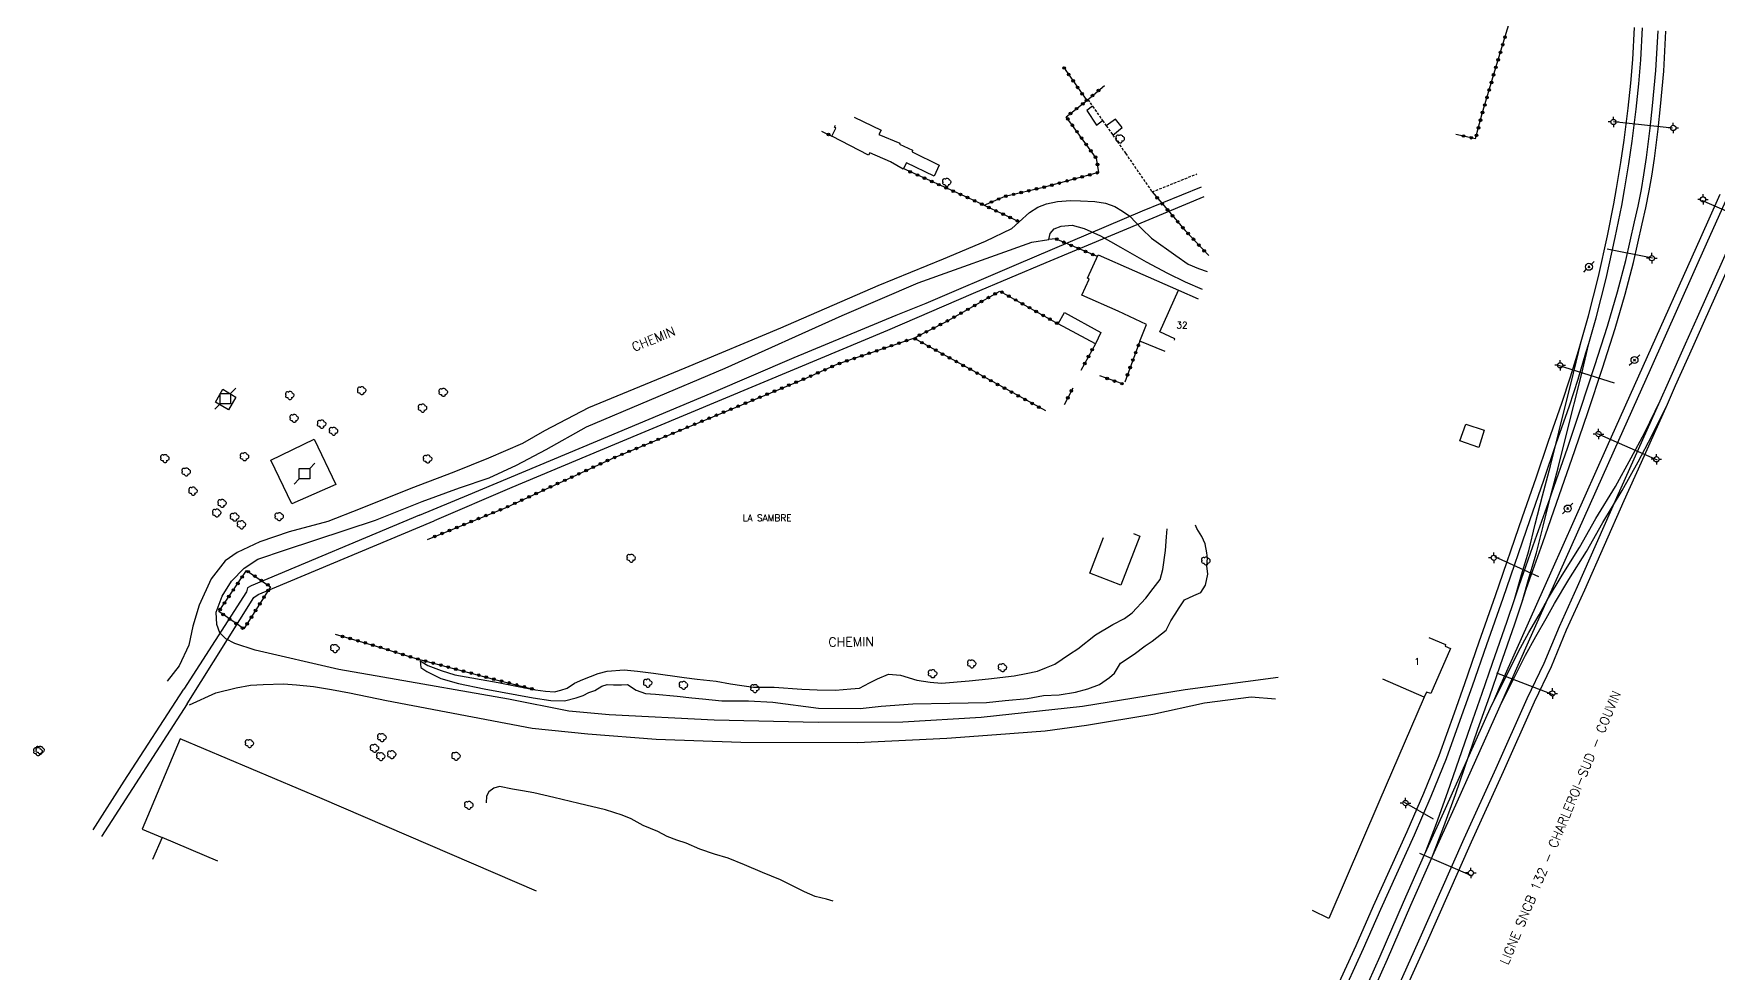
# Model space of a CAD drawing. Header units: millimetres. Extents: x 152000 to 153001, y 121000 to 122000.
# Drawn here: x 152507.8 to 152829.2, y 121334.9 to 121514 of the extents above; entities that cross this region are included whole.
import ezdxf
from ezdxf.enums import TextEntityAlignment as Align

# ---------------------------------------------------------------- set-up
doc = ezdxf.new("R2010")
doc.units = ezdxf.units.MM
doc.linetypes.add('DASHED', pattern=[0.75, 0.5, -0.25])
doc.layers.get('0').update_dxf_attribs({"linetype": 'CONTINUOUS'})
for name, color, linetype in [('W0017', 7, 'CONTINUOUS'), ('W0071', 7, 'CONTINUOUS'), ('W0101', 7, 'CONTINUOUS'), ('W0104', 1, 'CONTINUOUS'), ('W0112', 1, 'DASHED'), ('W0120', 7, 'CONTINUOUS'), ('W0211', 2, 'CONTINUOUS'), ('W0214', 2, 'CONTINUOUS'), ('W0300', 7, 'CONTINUOUS'), ('W0323', 7, 'CONTINUOUS'), ('W0473', 7, 'CONTINUOUS'), ('W0600', 7, 'CONTINUOUS'), ('W0610', 7, 'CONTINUOUS'), ('W0611', 7, 'CONTINUOUS'), ('W0700', 7, 'CONTINUOUS'), ('W0982', 7, 'CONTINUOUS'), ('W0989', 7, 'CONTINUOUS'), ('W0991', 7, 'CONTINUOUS')]:
    doc.layers.add(name, color=color, linetype=linetype)
doc.styles.get("Standard").update_dxf_attribs({"font": 'romans.shx', "width": 0.85})

# ---------------------------------------------------------------- blocks, each defined once
blk = doc.blocks.new('T300')
for p, q in [((-0.8, 0.51), (-0.86, 0.34)), ((-0.86, 0.34), (-0.86, 0.17)), ((-0.86, 0.17), (-0.74, 0.06)), ((-0.69, 0.63), (-0.8, 0.51)), ((-0.8, -0.06), (-0.74, 0.06)), ((-0.74, 0.06), (-0.69, 0.11)), ((-0.57, 0.69), (-0.69, 0.63)), ((-0.46, 0.69), (-0.57, 0.69)), ((-0.29, 0.63), (-0.46, 0.69)), ((-0.29, 0.63), (-0.17, 0.74)), ((-0.23, 0.57), (-0.29, 0.63)), ((-0.17, 0.74), (-0.06, 0.8)), ((-0.06, 0.8), (0.06, 0.8)), ((0.06, 0.8), (0.23, 0.74)), ((0.23, 0.74), (0.34, 0.63)), ((0.34, 0.63), (0.4, 0.51)), ((0.46, 0.46), (0.34, 0.46)), ((0.4, 0.51), (0.4, 0.46)), ((0.57, 0.4), (0.46, 0.46)), ((0.57, 0.4), (0.69, 0.29)), ((0.69, 0.29), (0.74, 0.17)), ((0.74, 0.06), (0.69, -0.17)), ((0.74, 0.17), (0.74, 0.06)), ((-0.8, -0.17), (-0.8, -0.06)), ((-0.8, -0.23), (-0.8, -0.17)), ((-0.74, -0.34), (-0.8, -0.23)), ((-0.69, -0.4), (-0.74, -0.34)), ((-0.51, -0.46), (-0.69, -0.4)), ((-0.4, -0.46), (-0.51, -0.46)), ((-0.4, -0.46), (-0.34, -0.46)), ((-0.34, -0.46), (-0.34, -0.4)), ((-0.34, -0.51), (-0.34, -0.46)), ((-0.29, -0.63), (-0.34, -0.51)), ((-0.17, -0.74), (-0.29, -0.63)), ((-0.06, -0.8), (-0.17, -0.74)), ((0.06, -0.8), (-0.06, -0.8)), ((0.17, -0.74), (0.06, -0.8)), ((0.23, -0.69), (0.17, -0.74)), ((0.29, -0.46), (0.23, -0.46)), ((0.29, -0.63), (0.23, -0.69)), ((0.46, -0.4), (0.29, -0.46)), ((0.34, -0.51), (0.29, -0.63)), ((0.34, -0.51), (0.34, -0.46)), ((0.57, -0.34), (0.46, -0.4)), ((0.63, -0.29), (0.57, -0.34)), ((0.69, -0.17), (0.63, -0.29))]:
    blk.add_line(p, q)
blk = doc.blocks.new('T600')
for p, q in [((-0.999999, 0.999999), (0.999999, 0.999999)), ((-0.999999, -0.999999), (-0.999999, 0.999999)), ((0.999999, 0.999999), (1.999998, 1.999998)), ((0.999999, 0.999999), (0.999999, -0.999999)), ((-0.999999, -0.999999), (-1.999998, -1.999998)), ((0.999999, -0.999999), (-0.999999, -0.999999))]:
    blk.add_line(p, q)
blk = doc.blocks.new('T610')
for p, q in [((-0.500001, 0), (-1.000002, 0)), ((0, 0.500001), (0, 1.000002)), ((0.500001, 0), (1.000002, 0)), ((0, -0.500001), (0, -1.000002))]:
    blk.add_line(p, q)
blk.add_ellipse((0, 0), major_axis=(-0.353554, 0.353554), ratio=1, start_param=3.926990817, end_param=10.2101761242)
blk = doc.blocks.new('T473')
for p, q in [((-0.166667, 0.166667), (0.166667, -0.166667)), ((-0.166667, -0.166667), (0.166667, 0.166667)), ((0.500001, 0.500001), (1.000002, 1.000002)), ((-1.000002, -1.000002), (-0.500001, -0.500001))]:
    blk.add_line(p, q)
blk.add_ellipse((0, 0), major_axis=(0.471405, 0.471405), ratio=1, start_param=5.4977871438, end_param=11.780972451)
blk = doc.blocks.new('t323o')
at = {"color": 0, "linetype": 'Continuous'}
for radius in [0.25, 0.15]:
    blk.add_circle((0, 0), radius, dxfattribs=at)

msp = doc.modelspace()

# ---------------------------------------------------------------- linework, layer by layer
at = {"layer": 'W0017'}
for points in [[(152695.9, 121478.12), (152697.93, 121479.88), (152699.48, 121480.9), (152701.18, 121481.52), (152703.24, 121481.98), (152705.7, 121482.19), (152707.65, 121482.08), (152710.39, 121482), (152712.43, 121481.64), (152714.18, 121481), (152715.68, 121480.12), (152717.04, 121479.17), (152719.34, 121476.74), (152721.18, 121474.97), (152725.82, 121471.68), (152728.2, 121470.01), (152730.15, 121469.2), (152731.85, 121468.59)], [(152701.62, 121474.71), (152701.87, 121475.85), (152702.63, 121476.78), (152703.93, 121477.29), (152706.05, 121477.44), (152708.34, 121476.82), (152711.48, 121475.39), (152715.3, 121473.28), (152720.17, 121470.44), (152724.28, 121468.28), (152727.59, 121466.62), (152730.87, 121465.24)]]:
    msp.add_lwpolyline(points, dxfattribs=at)
at = {"layer": 'W0071'}
for points in [[(152695.9, 121478.12), (152694.49, 121476.76), (152689.47, 121474.31), (152681.42, 121470.95), (152668.92, 121465.89), (152650.4, 121457.81), (152632.08, 121450.18), (152613.73, 121442.58), (152605.32, 121438.2), (152601.11, 121435.82), (152594.65, 121433.03), (152588.02, 121430.33), (152579.8, 121427.22), (152570.12, 121423.32), (152563.93, 121420.93), (152556.56, 121418.93), (152550.94, 121417.05), (152546.62, 121415), (152544.34, 121413.44), (152541.66, 121409.96), (152539.42, 121404.98), (152538.19, 121400.96), (152537.4, 121397.34), (152535.55, 121393.35), (152533.27, 121390.46)], [(152745.38, 121391.17), (152727.61, 121388.83), (152708, 121385.61), (152688.67, 121383.54), (152673.7, 121382.65), (152657.59, 121382.58), (152637.69, 121383.03), (152617.67, 121384.02), (152609.96, 121384.76), (152598.42, 121387.02), (152574.44, 121391.19), (152566.04, 121392.66), (152550.09, 121396.4), (152546.19, 121397.61), (152544.46, 121398.54), (152543.35, 121399.66), (152542.76, 121401.24), (152542.64, 121403.62), (152543.81, 121406.7), (152545.59, 121409.51), (152547.98, 121412), (152550.61, 121413.7), (152555.86, 121415.53), (152573.05, 121421.2), (152581.97, 121424.76), (152589.12, 121427.32), (152594.77, 121429.23), (152599.99, 121431.68), (152605.63, 121434.63), (152613.36, 121438.98), (152625.39, 121444.07), (152639.79, 121450.14), (152662.11, 121460.23), (152676.62, 121466.46), (152698.33, 121474.21), (152701.62, 121474.71)], [(152537.52, 121385.92), (152542.58, 121388.2), (152546.44, 121389.17), (152549.18, 121389.68), (152551.61, 121389.8), (152555.46, 121389.96), (152557.97, 121389.77), (152561.2, 121389.44), (152564.67, 121388.88), (152568.07, 121388.21), (152575.17, 121386.76), (152602.94, 121381.47), (152613.62, 121380.43), (152626.66, 121379.42), (152642.8, 121378.79), (152665.1, 121378.74), (152682.11, 121379.58), (152691.58, 121380.29), (152700.87, 121380.99), (152708.81, 121382.09), (152721.47, 121384.19), (152731.3, 121386.31), (152740.25, 121387.49), (152744.84, 121387.09)]]:
    msp.add_lwpolyline(points, dxfattribs=at)
at = {"layer": 'W0101'}
for points in [[(152725.59, 121455.54), (152725.67, 121455.75), (152722.76, 121457.1), (152726.32, 121465.08), (152730.1, 121463.4)], [(152774.15, 121398.77), (152777.35, 121397.44), (152777.26, 121397.16), (152778.28, 121396.71), (152774.49, 121388.08), (152773.67, 121388.38), (152773.22, 121387.42), (152765.34, 121390.82)]]:
    msp.add_lwpolyline(points, dxfattribs=at)
at = {"layer": 'W0104'}
for points in [[(152709.95, 121500.13), (152708.85, 121499.36), (152710.69, 121496.55), (152711.87, 121497.41)], [(152675.51, 121491.46), (152680.69, 121488.88), (152679.72, 121486.8), (152674.44, 121489.35), (152673.81, 121488.13), (152671.4, 121489.56), (152667.43, 121491.26), (152667.2, 121490.8), (152660.18, 121494.43), (152660.96, 121495.96), (152660.68, 121496.18), (152660.85, 121496.53)], [(152664.41, 121498.06), (152669.57, 121495.59), (152669.14, 121494.76), (152673.13, 121493.12), (152673.06, 121492.94), (152675.58, 121491.74), (152675.51, 121491.46)], [(152713.81, 121494.65), (152715.58, 121496.07), (152714.32, 121497.7), (152712.57, 121496.41)], [(152723.78, 121453.38), (152718.97, 121455.31), (152720.24, 121458.48), (152714.8, 121461.06), (152707.9, 121464.1), (152709.27, 121467.15), (152708.99, 121467.32), (152711.04, 121471.77), (152717.92, 121468.73), (152726.32, 121465.08)], [(152717.75, 121418.64), (152718.99, 121418.15), (152715.34, 121408.79), (152709.45, 121411.09), (152712, 121417.87)], [(152773.22, 121387.42), (152764.57, 121367.36), (152755.03, 121345.17), (152751.96, 121346.68)], [(152603.81, 121350.39), (152562.86, 121367.99), (152535.78, 121379.47), (152528.48, 121362.23), (152532.3, 121360.63)], [(152532.3, 121360.63), (152530.51, 121356.45)], [(152542.98, 121356.12), (152532.3, 121360.63)]]:
    msp.add_lwpolyline(points, dxfattribs=at)
for points in [[(152704.59, 121460.82), (152711.55, 121456.99), (152710.49, 121454.82), (152703.35, 121458.64)], [(152781.18, 121439.5), (152784.72, 121438.32), (152783.66, 121435.01), (152780.04, 121436.28)]]:
    msp.add_lwpolyline(points, close=True, dxfattribs=at)
at = {"layer": 'W0112'}
msp.add_lwpolyline([(152709.05, 121501.42), (152709.95, 121500.13), (152711.87, 121497.41), (152712.57, 121496.41), (152713.81, 121494.65), (152716.25, 121491.16), (152721.31, 121483.8), (152729.83, 121487.22)], dxfattribs=at)
at = {"layer": 'W0120'}
for points in [[(152581.46, 121422.15), (152590.79, 121426.01), (152617.43, 121437.15), (152637.14, 121445.43), (152652.98, 121452.23), (152672.42, 121460.29), (152678.2, 121462.6), (152695.41, 121469.98), (152719.45, 121480.2), (152730.75, 121484.79)], [(152731.18, 121482.87), (152720.67, 121478.48), (152701.03, 121470.26), (152687.13, 121464.4), (152670.82, 121457.38), (152652.98, 121449.91), (152618.69, 121435.62), (152599.09, 121427.42), (152584.26, 121421.02)], [(152581.46, 121422.15), (152549.3, 121408.65), (152548.63, 121408.26), (152548.45, 121407.52), (152536.47, 121388.92)], [(152537.08, 121386.11), (152549.84, 121406.39), (152550.65, 121407.01), (152584.26, 121421.02)], [(152519.15, 121362.12), (152525.05, 121371.36), (152536.47, 121388.92)], [(152537.08, 121386.11), (152520.72, 121360.79)]]:
    msp.add_lwpolyline(points, dxfattribs=at)
at = {"layer": 'W0211'}
for points in [[(152581.6, 121394.34), (152581.69, 121393.06), (152582.88, 121392.28), (152585.51, 121390.98), (152588.88, 121389.98), (152593.77, 121388.97), (152603.13, 121387.25), (152606.52, 121386.77), (152609.15, 121386.73), (152611.36, 121387.3), (152612.68, 121387.73), (152613.81, 121388.29), (152614.94, 121388.66), (152616.27, 121389.49), (152617.31, 121389.83), (152618.5, 121389.78), (152620.02, 121389.78), (152621.15, 121389.81), (152622.8, 121388.74), (152624.58, 121388.1), (152626.5, 121387.99), (152630.63, 121387.61), (152633.46, 121387.25), (152635.49, 121387.11), (152639.14, 121386.73), (152644.28, 121386.69), (152648.92, 121386.47), (152657.6, 121385.28), (152665.57, 121385.22), (152669.61, 121385.68), (152675.63, 121386.1), (152682.7, 121386.23), (152689.7, 121386.39), (152693.29, 121386.74), (152697.5, 121387.12), (152700.58, 121387.7), (152703.55, 121387.82), (152706.66, 121388.33), (152709.06, 121388.99), (152711.29, 121389.85), (152713.18, 121391.15), (152714.11, 121391.97), (152715.29, 121393.9), (152717.86, 121395.6), (152720, 121397.22), (152721.3, 121398.07), (152724.01, 121400.17), (152724.9, 121401.95), (152725.69, 121403.23), (152726.48, 121404.45), (152727.52, 121405.95), (152729.3, 121406.77), (152730.63, 121407.4), (152731.5, 121408.78), (152731.92, 121410.9), (152731.77, 121412.49), (152731.88, 121413.93), (152731.76, 121414.92), (152731.42, 121416.67), (152730.82, 121418.05), (152729.83, 121419.55), (152729.59, 121420.2)], [(152660.4, 121348.47), (152659.16, 121348.84), (152656.98, 121349.4), (152654.97, 121350.27), (152650.36, 121352.52), (152646.93, 121353.98), (152643.48, 121355.41), (152640.37, 121356.67), (152637.79, 121357.43), (152634.96, 121358.38), (152632.39, 121359.56), (152630.55, 121360.15), (152628.74, 121360.8), (152626.93, 121361.75), (152624.15, 121362.9), (152621.83, 121364.22), (152620.16, 121364.87), (152616.97, 121365.93), (152611.9, 121367.11), (152607.07, 121368.28), (152603.25, 121369.15), (152601.13, 121369.56), (152599.23, 121369.87), (152596.72, 121370.37), (152595.64, 121370.06), (152594.66, 121369.35), (152594.26, 121368.5), (152594.21, 121367.23)]]:
    msp.add_lwpolyline(points, dxfattribs=at)
at = {"layer": 'W0214'}
msp.add_lwpolyline([(152581.6, 121394.34), (152583.07, 121393.46), (152585.56, 121392.48), (152588.17, 121391.67), (152596.48, 121390.2), (152599.99, 121389.53), (152603.61, 121388.83), (152605.53, 121388.52), (152607.23, 121388.42), (152608.44, 121388.73), (152609.65, 121389.13), (152611.04, 121390.07), (152612.62, 121390.78), (152615.55, 121391.89), (152617.27, 121392.37), (152620.5, 121392.61), (152623.1, 121392.39), (152626.1, 121392), (152632, 121391.14), (152634.49, 121390.81), (152638.11, 121390.43), (152640.8, 121389.95), (152642.98, 121389.62), (152645.24, 121389.32), (152649.19, 121389.3), (152654.45, 121388.95), (152657.39, 121388.79), (152660.9, 121388.74), (152663.78, 121389), (152665.47, 121389.12), (152667.39, 121390.14), (152668.89, 121390.88), (152670.98, 121391.79), (152673.3, 121391.6), (152676.38, 121390.65), (152678.95, 121390.26), (152681.1, 121390.07), (152686.39, 121390.51), (152690.06, 121390.89), (152694.95, 121391.49), (152697.26, 121391.9), (152699.44, 121392.38), (152701.16, 121393.07), (152702.77, 121393.72), (152705.51, 121395.62), (152707.14, 121396.65), (152710.52, 121399.31), (152713.83, 121401.27), (152716.03, 121402.38), (152717.49, 121403.51), (152720.14, 121406.32), (152721.49, 121408.13), (152722.85, 121409.83), (152723.38, 121411.76), (152723.85, 121415.38), (152724.07, 121418), (152724.17, 121419.49)], dxfattribs=at)
at = {"layer": 'W0323'}
for points in [[(152779.31, 121494.8), (152783.07, 121493.96), (152784.35, 121498.77), (152786.93, 121507.56), (152790.39, 121518.91)], [(152704.35, 121507.69), (152704.42, 121507.59), (152708.83, 121501.23), (152712.2, 121504.13)], [(152711.17, 121487.54), (152710.69, 121490.17), (152704.93, 121498.11), (152708.83, 121501.23)], [(152658.18, 121495.39), (152660.18, 121494.43)], [(152695.9, 121478.12), (152686.19, 121482.67), (152673.77, 121488.26)], [(152689.25, 121481.29), (152693.29, 121482.97), (152700.86, 121484.75), (152711.17, 121487.54)], [(152721.31, 121483.8), (152727.64, 121476.43), (152732.11, 121471.64)], [(152710.9, 121471.46), (152702.89, 121474.86), (152701.62, 121474.71)], [(152701.02, 121442), (152675.8, 121455.9), (152681.96, 121459.03), (152692.26, 121464.88), (152703.35, 121458.64)], [(152583, 121417.51), (152597.97, 121423.6), (152618.26, 121432.96), (152654.85, 121448.1), (152661.34, 121450.98), (152675.8, 121455.9)], [(152710.49, 121454.82), (152707.73, 121449.75)], [(152718.97, 121455.31), (152716.1, 121447.5)], [(152715.63, 121447.19), (152711.3, 121448.7)], [(152706.16, 121446.38), (152704.53, 121443.19)], [(152565.34, 121399.4), (152573.21, 121397.16), (152580.76, 121394.78), (152595.61, 121390.86), (152603.44, 121388.85)]]:
    msp.add_lwpolyline(points, dxfattribs=at)
msp.add_lwpolyline([(152548.44, 121411.57), (152553.03, 121408.48), (152547.94, 121400.41), (152543.12, 121403.76)], close=True, dxfattribs=at)
at = {"layer": 'W0600'}
for points in [[(152546.4, 121444.66), (152544.96, 121442.23), (152542.53, 121443.69), (152543.91, 121446.18)], [(152565.5, 121427.96), (152557.08, 121424.26), (152553.08, 121432.61), (152561.34, 121436.6)]]:
    msp.add_lwpolyline(points, close=True, dxfattribs=at)
at = {"layer": 'W0611'}
for points in [[(152820.64, 121495.93), (152809.38, 121497.14)], [(152826.17, 121482.25), (152837.77, 121477.17)], [(152816.82, 121471.15), (152808.17, 121472.85)], [(152809.57, 121447.3), (152798.87, 121450.69)], [(152806.29, 121437.68), (152817.75, 121432.68)], [(152795.12, 121410.37), (152786.71, 121414.16)], [(152798.04, 121387.77), (152787.09, 121391.98)], [(152769.41, 121367.37), (152774.96, 121364.22)], [(152782.48, 121353.22), (152772.4, 121357.6)]]:
    msp.add_lwpolyline(points, dxfattribs=at)
at = {"layer": 'W0700'}
for points in [[(152809.47, 121481.5), (152809.96, 121484.46), (152810.79, 121489.39), (152811.45, 121493.67), (152812.22, 121499.79), (152812.72, 121504.53), (152813.09, 121509.08), (152813.41, 121515.14)], [(152810.96, 121481.2), (152811.47, 121484.21), (152812.3, 121489.15), (152812.96, 121493.46), (152813.74, 121499.61), (152814.24, 121504.39), (152814.61, 121508.98), (152814.94, 121515.08)], [(152814.07, 121481.08), (152814.72, 121484.27), (152815.17, 121487.03), (152815.69, 121490.37), (152816.42, 121495.95), (152816.86, 121500.21), (152817.48, 121506.96), (152817.89, 121514.53)], [(152815.55, 121480.73), (152816.22, 121484), (152816.68, 121486.79), (152817.21, 121490.15), (152817.94, 121495.77), (152818.39, 121500.07), (152819, 121506.85), (152819.41, 121514.48)], [(152762.7, 121333.14), (152764.84, 121338.01), (152769.33, 121348.32), (152773.32, 121357.38), (152773.45, 121357.65), (152777.34, 121366.19), (152786.13, 121385.79), (152786.39, 121386.37), (152787.66, 121389.24), (152791.8, 121398.59), (152797.7, 121411.72), (152808.18, 121435.21), (152815.06, 121450.55), (152826.04, 121475.08), (152829.77, 121483.4)], [(152764.1, 121332.55), (152766.23, 121337.4), (152770.72, 121347.71), (152774.71, 121356.76), (152774.85, 121357.05), (152778.73, 121365.56), (152787.52, 121385.18), (152787.77, 121385.73), (152793.19, 121397.97), (152796.82, 121406.04), (152799.09, 121411.1), (152809.56, 121434.59), (152816.44, 121449.93), (152827.42, 121474.46), (152831.17, 121482.78)], [(152755.65, 121329.89), (152760.26, 121340.05), (152763.6, 121347.6), (152770, 121361.78), (152773.19, 121369.11), (152776.09, 121376.25), (152779.02, 121384.42), (152781.04, 121390.04), (152783.76, 121397.96), (152786.87, 121406.79), (152792.05, 121421.81), (152794.66, 121429.27), (152796.99, 121436.26), (152799.54, 121443.48), (152801.21, 121448.53), (152802.68, 121453.51), (152803.2, 121455.27), (152804.63, 121460.16), (152806.52, 121467.63), (152808.24, 121475.4), (152809.47, 121481.5)], [(152757.04, 121329.27), (152761.65, 121339.43), (152764.99, 121346.98), (152771.39, 121361.16), (152774.59, 121368.52), (152777.51, 121375.71), (152780.46, 121383.91), (152782.48, 121389.54), (152785.19, 121397.46), (152788.3, 121406.29), (152793.49, 121421.31), (152796.1, 121428.78), (152798.42, 121435.77), (152800.98, 121442.98), (152802.66, 121448.08), (152804.14, 121453.08), (152804.66, 121454.86), (152806.1, 121459.76), (152808, 121467.28), (152809.73, 121475.09), (152810.96, 121481.2)], [(152766.09, 121327.29), (152772.24, 121340.9), (152780.89, 121360.43), (152786.98, 121373.84), (152792.91, 121387.17), (152796.14, 121393.88), (152799.06, 121400.87), (152802.54, 121408.54), (152810.04, 121425.51), (152813.33, 121432.87), (152818.3, 121443.97), (152819.87, 121447.48), (152823.13, 121454.8), (152825.43, 121459.93), (152835.51, 121482.43)], [(152767.48, 121326.67), (152773.63, 121340.28), (152782.28, 121359.8), (152788.37, 121373.22), (152794.29, 121386.53), (152797.53, 121393.25), (152800.45, 121400.26), (152803.93, 121407.91), (152811.43, 121424.9), (152814.71, 121432.25), (152819.68, 121443.33), (152821.26, 121446.86), (152824.52, 121454.18), (152826.82, 121459.3), (152836.9, 121481.8)], [(152773.45, 121357.65), (152775.61, 121363.28), (152777.79, 121369.33), (152782.08, 121381.81), (152784.32, 121388.15), (152786.31, 121393.89), (152789.12, 121401.9), (152790.48, 121406.03), (152791.3, 121408.52), (152794.47, 121417.43), (152797.28, 121425.42), (152797.61, 121426.37), (152800.58, 121434.94), (152803.11, 121442.38), (152805.85, 121450.67), (152808.23, 121458.17), (152810.14, 121464.73), (152811.73, 121470.7), (152813.38, 121478.08), (152814.07, 121481.08)], [(152774.85, 121357.05), (152777.03, 121362.75), (152779.23, 121368.83), (152783.52, 121381.31), (152785.76, 121387.65), (152787.75, 121393.39), (152790.56, 121401.41), (152791.93, 121405.57), (152792.74, 121408.02), (152795.9, 121416.92), (152799.05, 121425.87), (152802.02, 121434.45), (152804.55, 121441.9), (152807.3, 121450.2), (152809.69, 121457.73), (152811.6, 121464.32), (152813.21, 121470.34), (152814.86, 121477.74), (152815.55, 121480.73)], [(152790.48, 121406.03), (152791.82, 121410.74), (152793.21, 121415.35), (152794.46, 121420.38), (152795.81, 121425.8), (152797.37, 121431.56), (152798.93, 121437.96), (152801.78, 121449.24), (152803.2, 121455.27)], [(152791.93, 121405.57), (152793.28, 121410.31), (152794.68, 121414.95), (152795.94, 121420.01), (152797.28, 121425.42), (152798.84, 121431.18), (152800.41, 121437.6), (152803.26, 121448.88), (152804.66, 121454.86)], [(152786.39, 121386.37), (152791.25, 121396.14), (152793.22, 121399.71), (152795.21, 121403.13), (152796.82, 121406.04), (152799.58, 121410.66), (152802.92, 121415.98), (152806.05, 121421.5), (152809.76, 121427.62), (152812.77, 121433.05), (152815.35, 121437.92), (152818.3, 121443.97)], [(152787.77, 121385.73), (152792.6, 121395.43), (152794.54, 121398.96), (152796.54, 121402.38), (152798.14, 121405.29), (152800.87, 121409.87), (152804.23, 121415.2), (152807.36, 121420.74), (152811.07, 121426.86), (152814.1, 121432.33), (152816.71, 121437.23), (152819.68, 121443.33)]]:
    msp.add_lwpolyline(points, dxfattribs=at)

# ---------------------------------------------------------------- block references
at = {"layer": 'W0300'}
for p in [(152715.26, 121493.91), (152682.15, 121485.63), (152556.72, 121444.96), (152570.45, 121445.87), (152586.03, 121445.55), (152557.55, 121440.58), (152582.07, 121442.54), (152562.81, 121439.49), (152565.08, 121438.14), (152532.89, 121432.93), (152536.96, 121430.37), (152548.09, 121433.26), (152583.04, 121432.82), (152538.25, 121426.7), (152543.79, 121424.37), (152542.78, 121422.53), (152546.2, 121421.75), (152554.71, 121421.83), (152547.51, 121420.28), (152621.9, 121413.91), (152731.62, 121413.38), (152565.35, 121396.68), (152679.45, 121391.86), (152686.91, 121393.75), (152692.79, 121393.01), (152625.05, 121390.07), (152631.89, 121389.66), (152645.52, 121389.05), (152574.32, 121379.69), (152508.65, 121377.03), (152509.05, 121377.28), (152549.03, 121378.55), (152572.91, 121377.62), (152574.1, 121376.07), (152576.19, 121376.42), (152588.46, 121376.12), (152590.92, 121366.77)]:
    msp.add_blockref('T300', p, dxfattribs=at)
at = {"layer": 'W0323'}
for p, rotation in [((152788.24, 121511.88), 73.05420743882601), ((152788.68, 121513.31), 73.05420743882601), ((152787.37, 121509.01), 73.05420743882601), ((152787.81, 121510.44), 73.05420743882601), ((152704.52, 121507.44), 304.7148209169576), ((152705.38, 121506.21), 304.7148209169576), ((152706.23, 121504.98), 304.7148209169576), ((152786.51, 121506.13), 73.63870227208253), ((152786.93, 121507.57), 73.05420743882601), ((152707.09, 121503.74), 304.7148209169576), ((152707.94, 121502.51), 304.7148209169576), ((152709.92, 121502.17), 40.68831152421048), ((152711.06, 121503.15), 40.68831152421048), ((152785.24, 121501.81), 73.63870227208253), ((152785.66, 121503.25), 73.63870227208253), ((152786.09, 121504.69), 73.63870227208253), ((152705.73, 121498.75), 38.70996399155588), ((152706.9, 121499.68), 38.70996399155588), ((152708.07, 121500.62), 38.70996399155588), ((152708.79, 121501.28), 304.7148209169576), ((152784.4, 121498.94), 73.63870227208253), ((152784.82, 121500.38), 73.63870227208253), ((152705.21, 121497.72), 125.9865705504059), ((152706.09, 121496.51), 125.9865705504059), ((152706.97, 121495.29), 125.9865705504059), ((152783.62, 121496.04), 75.08784489490893), ((152784.01, 121497.49), 75.08784489490893), ((152659.53, 121494.74), 334.4841006082262), ((152707.85, 121494.08), 125.9865705504059), ((152708.73, 121492.87), 125.9865705504059), ((152780.78, 121494.47), 347.3523641827211), ((152782.24, 121494.14), 347.3523641827211), ((152783.23, 121494.59), 75.08784489490893), ((152709.61, 121491.65), 125.9865705504059), ((152710.5, 121490.44), 125.9865705504059), ((152710.9, 121489.02), 100.2356835056103), ((152675.14, 121487.64), 155.779158226929), ((152676.51, 121487.03), 155.779158226929), ((152677.87, 121486.41), 155.779158226929), ((152679.24, 121485.8), 155.779158226929), ((152703.61, 121485.49), 15.19160573290623), ((152705.06, 121485.89), 15.19160573290623), ((152706.51, 121486.28), 15.19160573290623), ((152707.95, 121486.67), 15.19160573290623), ((152709.4, 121487.07), 15.19160573290623), ((152710.85, 121487.46), 15.19160573290623), ((152680.61, 121485.18), 155.779158226929), ((152681.98, 121484.57), 155.779158226929), ((152683.35, 121483.95), 155.779158226929), ((152684.71, 121483.33), 155.779158226929), ((152686.08, 121482.72), 155.779158226929), ((152692.02, 121482.45), 22.58760097555673), ((152693.41, 121483), 13.18904124131905), ((152694.87, 121483.34), 13.18904124131905), ((152696.33, 121483.69), 13.18904124131905), ((152697.79, 121484.03), 13.18904124131905), ((152699.25, 121484.37), 13.18904124131905), ((152700.71, 121484.71), 13.18904124131905), ((152702.16, 121485.1), 15.19160573290623), ((152722.29, 121482.66), 310.6204881387536), ((152687.44, 121482.08), 154.8833506213142), ((152688.8, 121481.45), 154.8833506213142), ((152690.16, 121480.81), 154.8833506213142), ((152690.64, 121481.87), 22.58760097555673), ((152691.52, 121480.17), 154.8833506213142), ((152692.87, 121479.54), 154.8833506213142), ((152723.26, 121481.52), 310.6204881387536), ((152724.24, 121480.38), 310.6204881387536), ((152725.22, 121479.24), 310.6204881387536), ((152694.23, 121478.9), 154.8833506213142), ((152695.59, 121478.26), 154.8833506213142), ((152726.19, 121478.11), 310.6204881387536), ((152727.17, 121476.97), 310.6204881387536), ((152728.17, 121475.85), 313.1309547257304), ((152703.1, 121474.77), 157.0133043945667), ((152704.48, 121474.19), 157.0133043945667), ((152705.86, 121473.6), 157.0133043945667), ((152707.24, 121473.02), 157.0133043945667), ((152729.2, 121474.76), 313.1309547257304), ((152730.22, 121473.66), 313.1309547257304), ((152708.62, 121472.43), 157.0133043945667), ((152710, 121471.84), 157.0133043945667), ((152731.25, 121472.57), 313.1309547257304), ((152690.05, 121463.63), 29.60569328112383), ((152691.35, 121464.37), 29.60569328112383), ((152692.66, 121464.65), 330.6385695497366), ((152693.97, 121463.92), 330.6385695497366), ((152695.27, 121463.18), 330.6385695497366), ((152683.53, 121459.92), 29.60569328112383), ((152684.83, 121460.66), 29.60569328112383), ((152686.14, 121461.4), 29.60569328112383), ((152687.44, 121462.14), 29.60569328112383), ((152688.74, 121462.89), 29.60569328112383), ((152696.58, 121462.45), 330.6385695497366), ((152697.89, 121461.71), 330.6385695497366), ((152699.19, 121460.98), 330.6385695497366), ((152700.5, 121460.24), 330.6385695497366), ((152678.22, 121457.13), 26.94001334364022), ((152679.56, 121457.81), 26.94001334364022), ((152680.89, 121458.49), 26.94001334364022), ((152682.22, 121459.18), 29.60569328112383), ((152701.81, 121459.51), 330.6385695497366), ((152703.12, 121458.77), 330.6385695497366), ((152668.73, 121453.49), 18.80373706207575), ((152670.15, 121453.98), 18.80373706207575), ((152671.57, 121454.46), 18.80373706207575), ((152672.99, 121454.94), 18.80373706207575), ((152674.41, 121455.43), 18.80373706207575), ((152676.06, 121455.76), 151.1297868334527), ((152676.88, 121456.45), 26.94001334364022), ((152677.37, 121455.04), 151.1297868334527), ((152678.69, 121454.31), 151.1297868334527), ((152680, 121453.59), 151.1297868334527), ((152709.88, 121453.7), 241.4577184187239), ((152718.69, 121454.54), 249.8032000142206), ((152660.24, 121450.49), 23.87564373733013), ((152661.63, 121451.07), 18.80373706207575), ((152663.05, 121451.56), 18.80373706207575), ((152664.47, 121452.04), 18.80373706207575), ((152665.89, 121452.52), 18.80373706207575), ((152667.31, 121453.01), 18.80373706207575), ((152681.31, 121452.86), 151.1297868334527), ((152682.63, 121452.14), 151.1297868334527), ((152683.94, 121451.42), 151.1297868334527), ((152685.25, 121450.69), 151.1297868334527), ((152708.45, 121451.07), 241.4577184187239), ((152709.16, 121452.38), 241.4577184187239), ((152717.13, 121450.31), 249.8032000142206), ((152717.65, 121451.72), 249.8032000142206), ((152718.17, 121453.13), 249.8032000142206), ((152651.98, 121446.92), 22.48206246197898), ((152653.37, 121447.49), 22.48206246197898), ((152654.76, 121448.07), 22.48206246197898), ((152656.13, 121448.67), 23.87564373733013), ((152657.5, 121449.28), 23.87564373733013), ((152658.87, 121449.88), 23.87564373733013), ((152686.57, 121449.97), 151.1297868334527), ((152687.88, 121449.24), 151.1297868334527), ((152689.19, 121448.52), 151.1297868334527), ((152690.51, 121447.79), 151.1297868334527), ((152691.82, 121447.07), 151.1297868334527), ((152712.72, 121448.21), 160.6879554407181), ((152714.14, 121447.71), 160.6879554407181), ((152715.55, 121447.21), 160.6879554407181), ((152716.62, 121448.9), 249.8032000142206), ((152645.05, 121444.05), 22.48206246197898), ((152646.44, 121444.62), 22.48206246197898), ((152647.83, 121445.2), 22.48206246197898), ((152649.21, 121445.77), 22.48206246197898), ((152650.6, 121446.34), 22.48206246197898), ((152693.14, 121446.35), 151.1297868334527), ((152694.45, 121445.62), 151.1297868334527), ((152695.76, 121444.9), 151.1297868334527), ((152697.08, 121444.17), 151.1297868334527), ((152705.21, 121444.52), 243.0254975230112), ((152705.89, 121445.86), 243.0254975230112), ((152636.74, 121440.61), 22.48206246197898), ((152638.12, 121441.18), 22.48206246197898), ((152639.51, 121441.76), 22.48206246197898), ((152640.9, 121442.33), 22.48206246197898), ((152642.28, 121442.9), 22.48206246197898), ((152643.67, 121443.48), 22.48206246197898), ((152698.39, 121443.45), 151.1297868334527), ((152699.7, 121442.73), 151.1297868334527), ((152629.81, 121437.74), 22.48206246197898), ((152631.19, 121438.31), 22.48206246197898), ((152632.58, 121438.89), 22.48206246197898), ((152633.97, 121439.46), 22.48206246197898), ((152635.35, 121440.04), 22.48206246197898), ((152621.49, 121434.3), 22.48206246197898), ((152622.88, 121434.87), 22.48206246197898), ((152624.26, 121435.45), 22.48206246197898), ((152625.65, 121436.02), 22.48206246197898), ((152627.04, 121436.59), 22.48206246197898), ((152628.42, 121437.17), 22.48206246197898), ((152614.63, 121431.29), 24.75204154871966), ((152615.99, 121431.91), 24.75204154871966), ((152617.35, 121432.54), 24.75204154871966), ((152618.72, 121433.15), 22.48206246197898), ((152620.11, 121433.73), 22.48206246197898), ((152607.82, 121428.15), 24.75204154871966), ((152609.18, 121428.77), 24.75204154871966), ((152610.54, 121429.4), 24.75204154871966), ((152611.9, 121430.03), 24.75204154871966), ((152613.26, 121430.66), 24.75204154871966), ((152601, 121425.01), 24.75204154871966), ((152602.37, 121425.63), 24.75204154871966), ((152603.73, 121426.26), 24.75204154871966), ((152605.09, 121426.89), 24.75204154871966), ((152606.45, 121427.52), 24.75204154871966), ((152592.73, 121421.47), 22.15113912900929), ((152594.12, 121422.04), 22.15113912900929), ((152595.51, 121422.6), 22.15113912900929), ((152596.9, 121423.17), 22.15113912900929), ((152598.28, 121423.75), 24.75204154871966), ((152599.64, 121424.38), 24.75204154871966), ((152584.39, 121418.08), 22.15113912900929), ((152585.78, 121418.65), 22.15113912900929), ((152587.17, 121419.21), 22.15113912900929), ((152588.56, 121419.78), 22.15113912900929), ((152589.95, 121420.34), 22.15113912900929), ((152591.34, 121420.91), 22.15113912900929), ((152546.76, 121409.09), 55.76365059630717), ((152547.6, 121410.33), 55.76365059630717), ((152548.77, 121411.35), 325.9883720444559), ((152550.02, 121410.51), 325.9883720444559), ((152551.26, 121409.67), 325.9883720444559), ((152552.5, 121408.83), 325.9883720444559), ((152544.22, 121405.37), 55.76365059630717), ((152545.07, 121406.61), 55.76365059630717), ((152545.91, 121407.85), 55.76365059630717), ((152550.97, 121405.21), 237.7438598577772), ((152551.77, 121406.48), 237.7438598577772), ((152552.57, 121407.75), 237.7438598577772), ((152543.38, 121404.13), 55.76365059630717), ((152543.98, 121403.16), 145.1664451655433), ((152545.21, 121402.3), 145.1664451655433), ((152549.37, 121402.67), 237.7438598577772), ((152550.17, 121403.94), 237.7438598577772), ((152546.44, 121401.45), 145.1664451655433), ((152547.68, 121400.59), 145.1664451655433), ((152548.57, 121401.41), 237.7438598577772), ((152566.78, 121398.99), 344.1075434361073), ((152568.23, 121398.58), 344.1075434361073), ((152569.67, 121398.17), 344.1075434361073), ((152571.11, 121397.76), 344.1075434361073), ((152572.56, 121397.34), 344.1075434361073), ((152573.99, 121396.91), 342.5031170952454), ((152575.42, 121396.46), 342.5031170952454), ((152576.85, 121396.01), 342.5031170952454), ((152578.28, 121395.56), 342.5031170952454), ((152579.71, 121395.11), 342.5031170952454), ((152581.15, 121394.68), 345.234409090816), ((152582.6, 121394.29), 345.234409090816), ((152584.05, 121393.91), 345.234409090816), ((152585.5, 121393.53), 345.234409090816), ((152586.95, 121393.15), 345.234409090816), ((152588.4, 121392.76), 345.234409090816), ((152589.85, 121392.38), 345.234409090816), ((152591.3, 121392), 345.234409090816), ((152592.75, 121391.62), 345.234409090816), ((152594.2, 121391.23), 345.234409090816), ((152595.65, 121390.85), 345.5960844523984), ((152597.11, 121390.48), 345.5960844523984), ((152598.56, 121390.11), 345.5960844523984), ((152600.01, 121389.73), 345.5960844523984), ((152601.47, 121389.36), 345.5960844523984), ((152602.92, 121388.99), 345.5960844523984)]:
    msp.add_blockref('t323o', p, dxfattribs=dict(at, rotation=rotation))
at = {"layer": 'W0473'}
for p in [(152804.7, 121469.51), (152813.4, 121451.72), (152800.65, 121423.39)]:
    msp.add_blockref('T473', p, dxfattribs=at)
at = {"layer": 'W0600'}
for p in [(152544.39, 121444.35), (152559.5, 121430.03)]:
    msp.add_blockref('T600', p, dxfattribs=at)
at = {"layer": 'W0610'}
for p in [(152809.38, 121497.14), (152820.81, 121496.01), (152826.48, 121482.37), (152816.71, 121471.15), (152799.21, 121450.72), (152806.54, 121437.6), (152817.58, 121432.79), (152786.54, 121413.99), (152797.73, 121388.11), (152769.69, 121367.2), (152782.17, 121353.87)]:
    msp.add_blockref('T610', p, dxfattribs=at)

# ---------------------------------------------------------------- texts
at = {"layer": 'W0982'}
msp.add_text('LA SAMBRE', height=1.25, dxfattribs=at).set_placement((152647.82, 121421.6), align=Align.MIDDLE_CENTER)
at = {"layer": 'W0989'}
for s, rotation, p in [('CHEMIN', 22.1796, (152622.42, 121453.27)), ('CHEMIN', 0.7837, (152659.53, 121397.03)), ('LIGNE SNCB 132 - CHARLEROI-SUD - COUVIN', 67.4385, (152789.26, 121336.21))]:
    msp.add_text(s, height=1.75, rotation=rotation, dxfattribs=at).set_placement(p)
at = {"layer": 'W0991'}
for s, p in [('32', (152727.01, 121458.39)), ('1', (152771.89, 121394.22))]:
    msp.add_text(s, height=1.25, dxfattribs=at).set_placement(p, align=Align.MIDDLE_CENTER)

doc.saveas('drawing.dxf')
